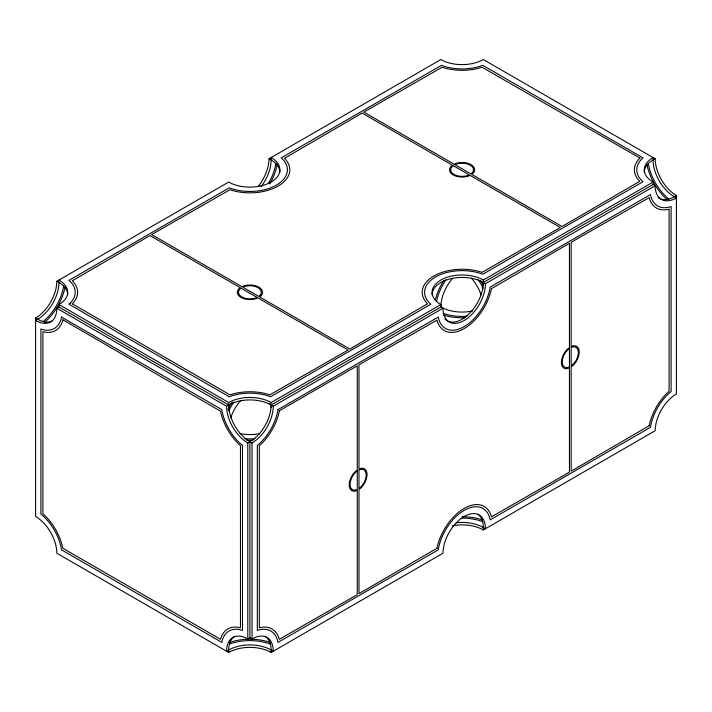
<?xml version="1.0" encoding="UTF-8"?>
<svg xmlns="http://www.w3.org/2000/svg" width="712" height="712" viewBox="0 0 712 712"><rect width="100%" height="100%" fill="white"/><g stroke="black" fill="none" stroke-linecap="round" stroke-linejoin="round"><path stroke-width="1.07" d="M63.653 285.904L63.341 287.879A37.514 21.654 -60 0 1 44.589 320.364L43.023 321.628M65.041 287.061L64.979 287.443A39.908 23.042 -60 0 1 45.025 322.002L44.723 322.251M275.838 163.395L275.526 165.38A37.514 21.654 -60 0 1 268.664 183.073M277.226 164.552L277.164 164.935A39.908 23.042 -60 0 1 269.866 183.767M456.232 522.768A30.011 17.328 0 0 1 483.314 527.512L485.433 528.731A30.011 17.328 -60 0 0 464.215 516.485A30.011 17.328 -60 0 0 442.998 553.233L271.13 652.459A30.011 17.328 0 0 0 228.685 652.459L56.818 553.233A30.011 17.328 60 0 0 35.6 516.485L35.6 318.024A30.011 17.328 -60 0 0 56.818 281.267L228.685 182.041A30.011 17.328 0 0 0 271.13 182.041A30.011 17.328 0 0 0 271.13 157.539L271.13 159.995A30.011 17.328 -60 0 1 261.108 186.589M258.394 186.108A30.011 17.328 -60 0 0 269.002 158.767L440.87 59.541A30.011 17.328 0 0 0 483.314 59.541L655.182 158.767A30.011 17.328 60 0 0 676.4 195.515L676.4 393.976A30.011 17.328 -60 0 0 655.182 430.733L483.314 529.959A30.011 17.328 0 0 0 452.191 525.856M58.945 306.997L58.945 304.549A30.011 17.328 0 0 0 58.945 280.047L58.945 282.495A30.011 17.328 -60 0 1 37.718 319.243L35.6 320.471A30.011 17.328 60 0 0 56.818 308.225L58.945 306.997L228.685 405.003A30.011 17.328 0 0 1 271.13 405.003L440.87 306.997A30.011 17.328 0 0 0 472.661 310.966M56.818 308.225L226.567 406.223L228.685 405.003L228.685 402.547L58.945 304.549M655.182 158.767L653.055 159.995A30.011 17.328 0 0 0 644.271 172.242M228.685 402.547A30.011 17.328 0 0 1 271.13 402.547L440.87 304.549A30.011 17.328 0 0 1 440.87 280.047A30.011 17.328 0 0 1 483.314 280.047L653.055 182.041A30.011 17.328 0 0 1 653.055 157.539L653.055 159.995A30.011 17.328 60 0 0 674.282 196.743L676.4 197.972A30.011 17.328 -60 0 1 655.182 185.716L653.055 184.488L483.314 282.495A30.011 17.328 0 0 0 450.607 278.748A30.011 17.328 0 0 0 432.086 294.75M252.03 638.984L249.903 637.765L247.785 638.984A30.011 17.328 60 0 0 226.567 651.24L228.685 650.012A30.011 17.328 0 0 1 271.13 650.012L273.248 651.24A30.011 17.328 -60 0 0 252.03 638.984L252.03 442.98A30.011 17.328 -60 0 0 273.248 406.223L442.998 308.225A30.011 17.328 -60 0 0 464.215 320.471A30.011 17.328 -60 0 0 485.433 283.723L655.182 185.716M247.785 638.984L247.785 442.98L249.903 441.752A30.011 17.328 -60 0 0 271.13 405.003M676.4 195.515L674.282 196.743A30.011 17.328 -60 0 1 659.944 198.586M229.593 642.447L229.949 642.304A39.908 23.042 0 0 1 269.866 642.304L270.222 642.447M229.282 644.226L231.151 643.506A37.514 21.654 0 0 1 268.664 643.506L270.533 644.226M482.407 519.947L482.051 519.804A39.908 23.042 0 0 0 462.097 516.716M482.718 521.727L480.849 521.006A37.514 21.654 0 0 0 462.097 518.105M269.002 158.767L271.13 159.995A30.011 17.328 0 0 1 279.914 172.242M483.314 280.047L483.314 282.495L485.433 283.723M440.87 304.549L440.87 306.997L442.998 308.225M56.818 281.267L58.945 282.495A30.011 17.328 0 0 1 67.729 294.75M269.002 403.775L273.248 406.223M35.6 318.024L37.718 319.243A30.011 17.328 60 0 0 52.056 321.085M228.685 405.003A30.011 17.328 60 0 0 249.903 441.752L252.03 442.98M668.977 199.12L667.411 197.865A37.514 21.654 60 0 1 648.659 165.38L648.347 163.395M667.278 199.743L666.975 199.502A39.908 23.042 60 0 1 647.021 164.935L646.959 164.552M653.055 182.041L653.055 184.488M483.314 529.959L483.314 527.512A30.011 17.328 -60 0 0 477.859 514.26M271.13 402.547L271.13 407.451M271.13 652.459L271.13 650.012A30.011 17.328 -60 0 0 264.909 636.279M249.903 441.752L249.903 637.765M228.685 652.459L228.685 650.012A30.011 17.328 60 0 1 234.907 636.279M483.314 282.495A30.011 17.328 -60 0 1 470.214 312.693A30.011 17.328 -60 0 1 447.092 320.729M446.326 320.249A30.011 17.328 -60 0 1 444.929 319.056M440.87 306.997A30.011 17.328 -60 0 1 452.707 278.187M259.809 433.608A30.011 17.328 0 0 1 240.006 433.608M466.992 316.217A37.514 21.654 0 0 1 443.336 313.502M254.807 438.726A37.514 21.654 0 0 1 245.008 438.726M465.221 317.721A39.908 23.042 0 0 1 443.977 315.283M253.036 440.221A39.908 23.042 0 0 1 246.779 440.221M230.795 417.65A30.011 17.328 -60 0 1 240.692 400.5M247.785 442.98A30.011 17.328 60 0 1 226.567 406.223M659.276 198.23A30.011 17.328 -60 0 1 658.022 197.375M436.474 301.612A37.514 21.654 -60 0 1 445.943 279.772M228.863 410.762A37.514 21.654 -60 0 1 233.758 402.28M435.255 300.179A39.908 23.042 -60 0 1 443.763 280.555M227.973 409.409A39.908 23.042 -60 0 1 232.148 402.182M480.422 280.555A39.908 23.042 60 0 1 483.065 285.049M471.478 278.196A30.011 17.328 60 0 1 481.125 294.901M478.242 279.772A37.514 21.654 60 0 1 483.137 288.253M277.956 409.631L277.644 411.607A37.514 21.654 -60 0 1 258.892 444.092L257.335 445.356L257.335 630.485L258.892 629.942A37.514 21.654 -60 0 1 277.644 640.773L277.956 642.393L438.281 549.824L438.592 547.848A37.514 21.654 -60 0 1 464.215 510.353A37.514 21.654 -60 0 1 489.838 518.265L490.141 519.885L650.474 427.325L650.777 425.34A37.514 21.654 -60 0 1 669.538 392.855L671.096 391.6L671.096 206.471L669.538 207.014A37.514 21.654 -60 0 1 650.777 196.183L650.474 194.563L490.141 287.123L489.838 289.108A37.514 21.654 -60 0 1 464.215 326.594A37.514 21.654 -60 0 1 438.592 318.691L438.281 317.062L277.956 409.631M279.344 410.788L279.291 411.171A39.908 23.042 -60 0 1 259.337 445.739L259.337 627.797A39.908 23.042 -60 0 1 279.291 639.314L357.273 594.636L357.273 490.381L355.813 491.004A12.602 7.28 -60 0 1 349.209 484.872A12.602 7.28 -60 0 1 355.813 471.122L357.273 470.053L357.273 365.799L279.344 410.788M436.954 548.284L358.973 593.657L358.973 489.402L360.432 488.334A12.602 7.28 -60 0 0 367.036 474.584A12.602 7.28 -60 0 0 360.432 468.46L358.973 469.074L358.973 364.82L436.954 320.142A39.908 23.042 -60 0 0 464.215 328.561A39.908 23.042 -60 0 0 491.476 288.672L569.458 243.29L569.458 347.554L567.998 348.613A12.602 7.28 -60 0 0 561.394 362.372A12.602 7.28 -60 0 0 567.998 368.496L569.458 367.873L569.458 472.136L491.476 516.814A39.908 23.042 -60 0 0 464.215 508.395A39.908 23.042 -60 0 0 436.954 548.284M649.139 425.785L571.158 471.157L571.158 366.894L572.617 365.834A12.602 7.28 -60 0 0 579.221 352.084A12.602 7.28 -60 0 0 572.617 345.952L571.158 346.575L571.158 242.311L649.139 197.642A39.908 23.042 -60 0 0 669.093 209.159L669.093 391.217A39.908 23.042 -60 0 0 649.139 425.785M61.526 317.062L61.223 318.691A37.514 21.654 60 0 1 42.462 329.514L40.904 328.971L40.904 514.108L42.462 515.363A37.514 21.654 60 0 1 61.223 547.848L61.526 549.824L221.859 642.393L222.162 640.773A37.514 21.654 60 0 1 240.923 629.942L242.481 630.485L242.481 445.356L240.923 444.092A37.514 21.654 60 0 1 222.162 411.607L221.859 409.631L61.526 317.062M62.923 319.83L62.861 320.142A39.908 23.042 60 0 1 42.907 331.667L42.907 513.726A39.908 23.042 60 0 1 62.861 548.284L220.524 639.314A39.908 23.042 60 0 1 240.478 627.797L240.478 445.739A39.908 23.042 60 0 1 220.524 411.171L62.923 319.83M70.203 303.125L68.957 304.202L229.282 396.771L231.151 396.05A37.514 21.654 0 0 1 268.664 396.05L270.533 396.771L430.858 304.202L429.612 303.125A37.514 21.654 0 0 1 435.566 276.986A37.514 21.654 0 0 1 480.849 273.542L482.718 274.262L643.043 181.702L641.797 180.617A37.514 21.654 0 0 1 641.797 158.963L643.043 157.886L482.718 65.317L480.849 66.038A37.514 21.654 0 0 1 443.336 66.038L441.467 65.317L281.142 157.886L282.388 158.963A37.514 21.654 0 0 1 276.434 185.102A37.514 21.654 0 0 1 231.151 188.547L229.282 187.826L68.957 280.386L70.203 281.471A37.514 21.654 0 0 1 70.203 303.125M72.286 303.819L229.949 394.849A39.908 23.042 0 0 1 269.866 394.849L348.15 349.993L257.86 297.865L256.213 298.595A12.602 7.28 0 0 1 240.994 297.438A12.602 7.28 0 0 1 238.992 288.654L240.255 287.701L149.965 235.574L72.286 280.777A39.908 23.042 0 0 1 72.286 303.819M639.954 158.064L639.714 158.269A39.908 23.042 0 0 0 639.714 181.311L562.035 226.514L471.744 174.387L473.008 173.434A12.602 7.28 0 0 0 471.006 164.65A12.602 7.28 0 0 0 455.787 163.493L454.14 164.223L363.85 112.096L442.134 67.239A39.908 23.042 0 0 0 482.051 67.239L639.954 158.064M241.11 288.2L240.033 289.001A11.401 6.586 0 0 0 241.849 296.948A11.401 6.586 0 0 0 255.608 297.999L257.014 297.376L241.11 288.2M259.782 295.587L258.705 296.397L242.801 287.212L244.207 286.598A11.401 6.586 0 0 1 257.966 287.639A11.401 6.586 0 0 1 259.782 295.587M260.823 295.934L259.56 296.886L349.85 349.013L427.529 303.819A39.908 23.042 0 0 1 433.875 276.007A39.908 23.042 0 0 1 482.051 272.34L560.335 227.493L470.045 175.366L468.398 176.095A12.602 7.28 0 0 1 453.179 174.938A12.602 7.28 0 0 1 451.177 166.154L452.44 165.202L362.15 113.075L284.471 158.269A39.908 23.042 0 0 1 278.125 186.081A39.908 23.042 0 0 1 229.949 189.748L151.665 234.595L241.955 286.722L243.602 285.993A12.602 7.28 0 0 1 258.821 287.15A12.602 7.28 0 0 1 260.823 295.934M453.295 165.691L452.218 166.501A11.401 6.586 0 0 0 454.034 174.449A11.401 6.586 0 0 0 467.793 175.49L469.199 174.876L453.295 165.691M471.967 173.087L470.89 173.888L454.986 164.712L456.392 164.089A11.401 6.586 0 0 1 470.151 165.14A11.401 6.586 0 0 1 471.967 173.087M357.273 471.041L356.036 471.94A11.401 6.586 -60 0 0 350.055 484.382A11.401 6.586 -60 0 0 356.036 489.927L357.273 489.402L357.273 471.041M360.21 487.515L358.973 488.423L358.973 470.053L360.21 469.528A11.401 6.586 -60 0 1 366.182 475.073A11.401 6.586 -60 0 1 360.21 487.515M569.458 348.533L568.221 349.441A11.401 6.586 -60 0 0 562.249 361.883A11.401 6.586 -60 0 0 568.221 367.419L569.458 366.894L569.458 348.533M572.395 365.016L571.158 365.915L571.158 347.554L572.395 347.029A11.401 6.586 -60 0 1 578.366 352.573A11.401 6.586 -60 0 1 572.395 365.016"/></g></svg>
